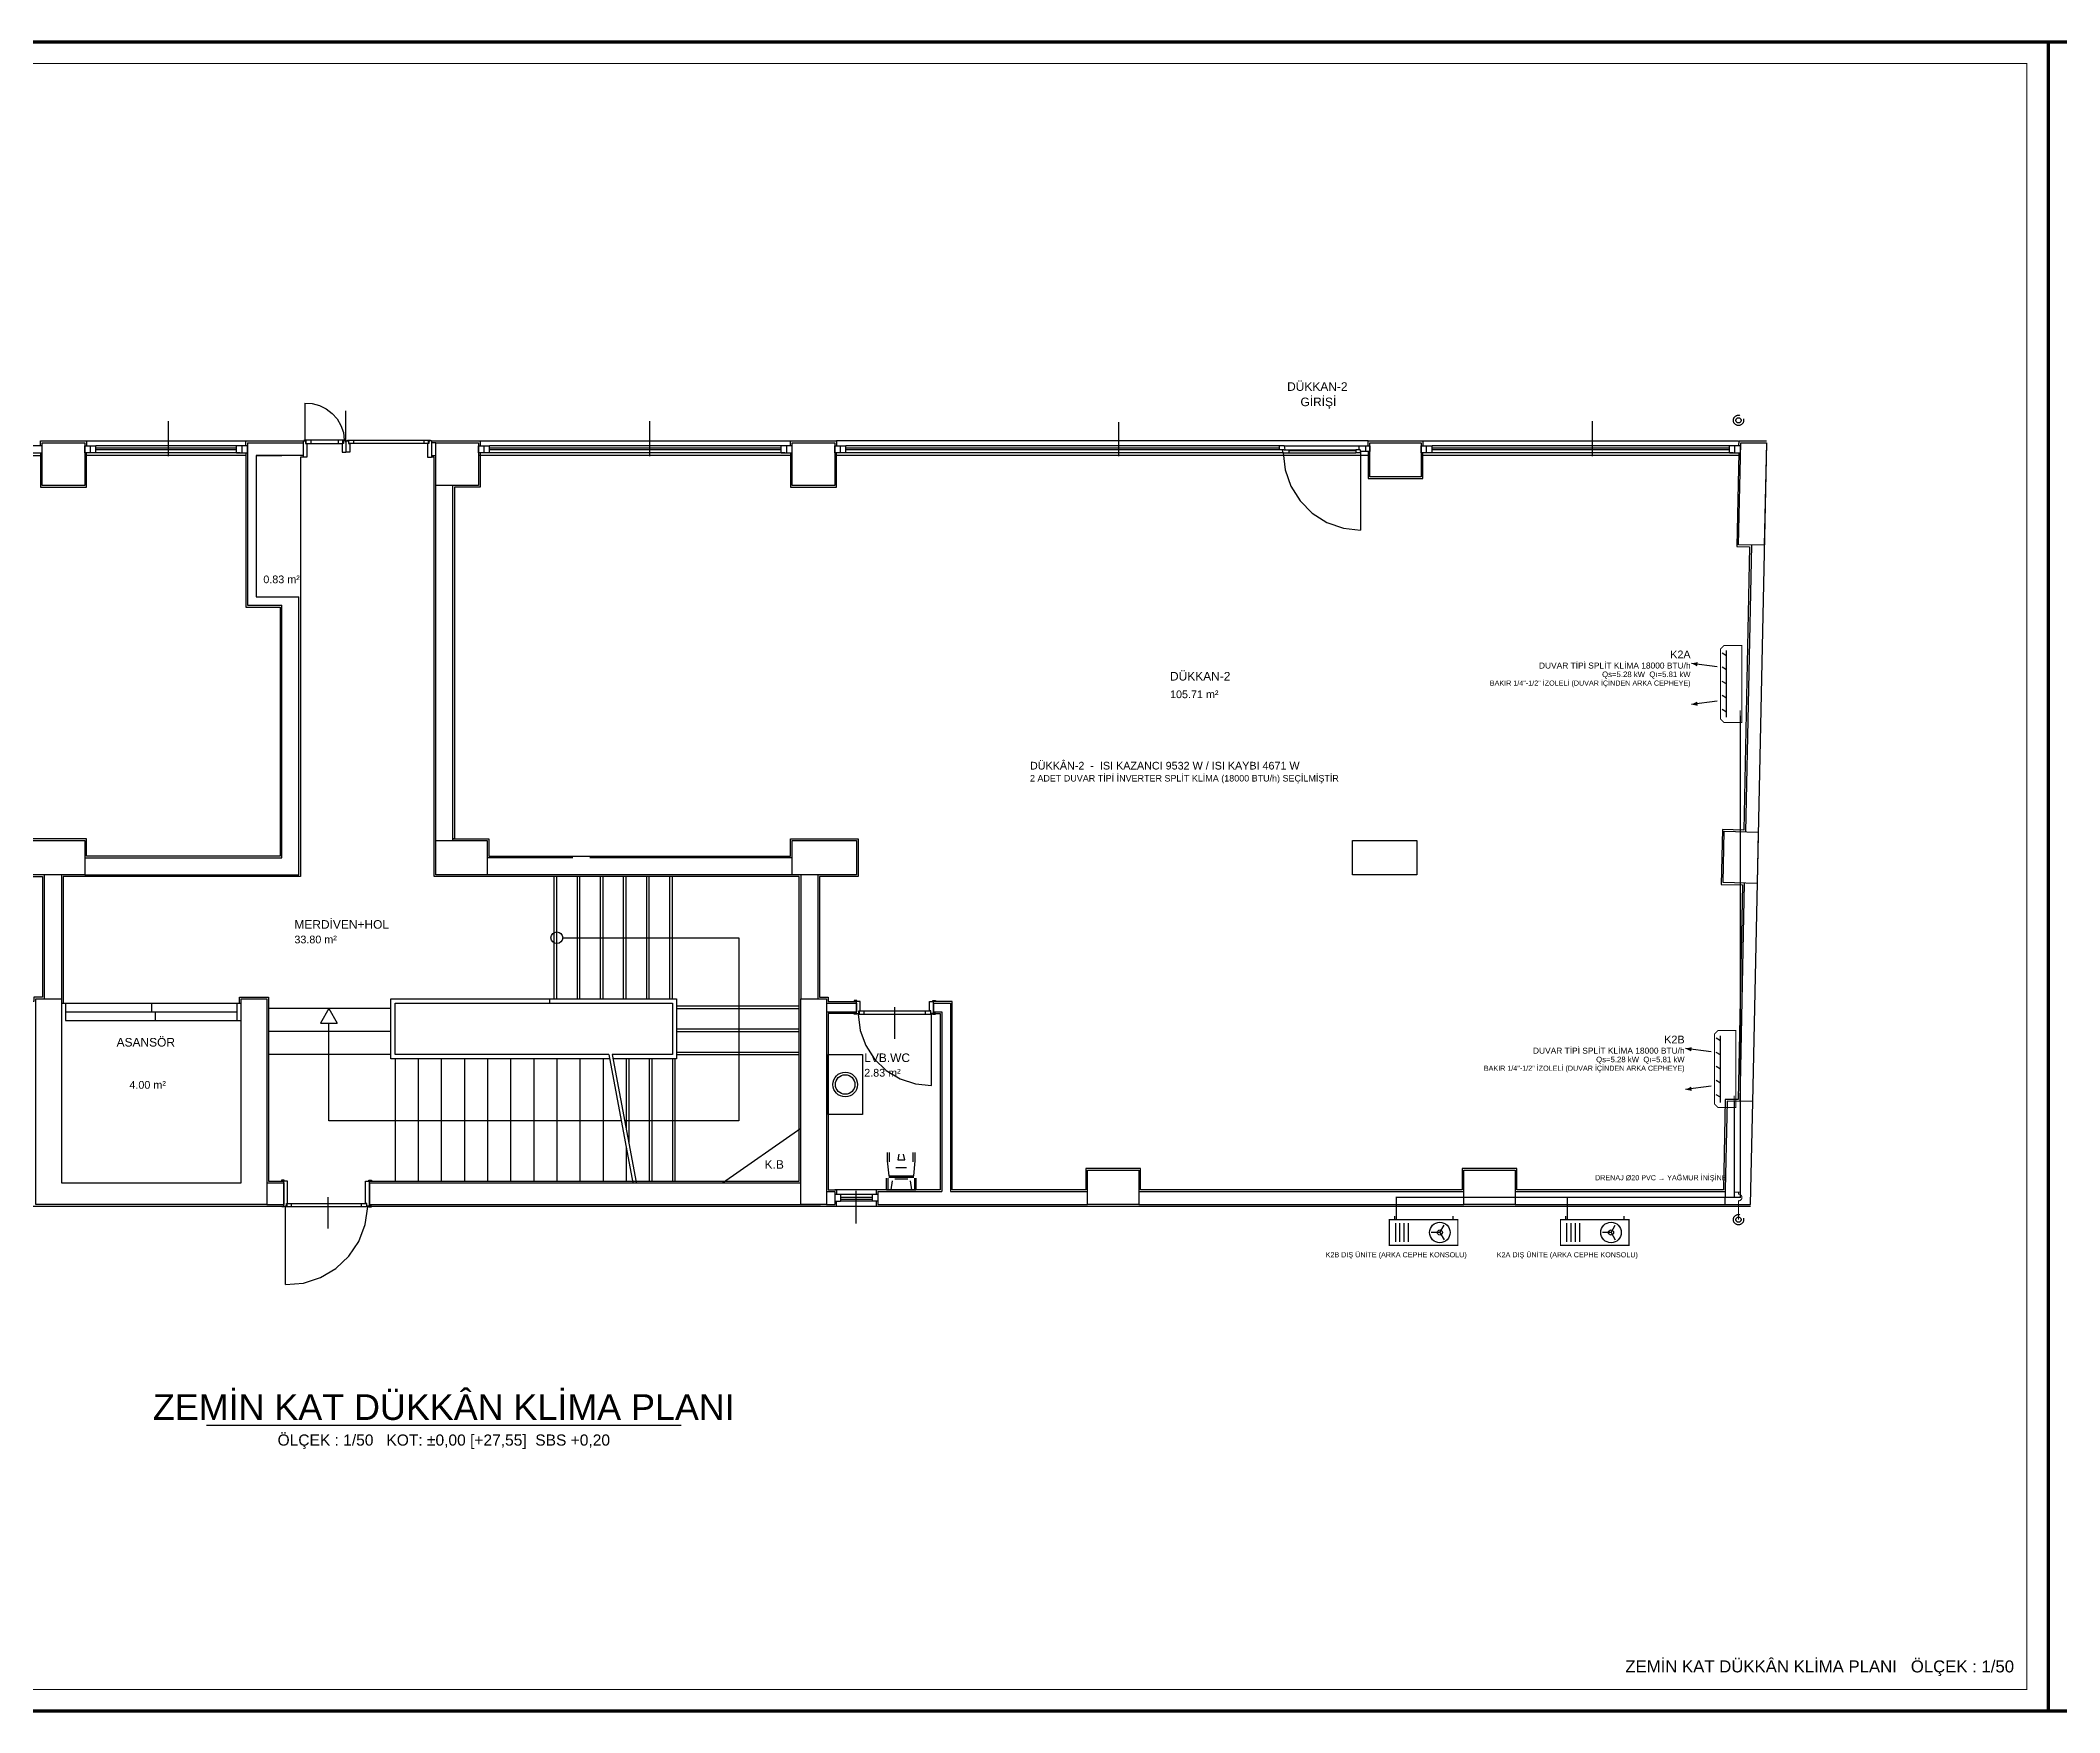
# Model space of a CAD drawing. Header units: centimetres. Extents: x -3952 to 26292, y -15092 to -10712.
# Drawn here: x 5254 to 7613, y -15052 to -13098 of the extents above; entities that cross this region are included whole.
import ezdxf
from ezdxf.enums import TextEntityAlignment as Align

# ---------------------------------------------------------------- set-up
doc = ezdxf.new("R2010")
doc.units = ezdxf.units.CM
doc.linetypes.add('DASHED', pattern=[18, 12, -6])
doc.linetypes.add('YAGMUR HATTI', pattern=[36, 30, -6])
for name, color, linetype in [('MIMARI', 8, 'Continuous'), ('MIMARI-KOLON', 8, 'Continuous'), ('MIMARI-TEFRIS', 9, 'Continuous'), ('MIMARI-YAZI', 8, 'Continuous'), ('MTY-KAT-ADI', 1, 'Continuous'), ('MTY-KLIMA-BAKIR BORU', 30, 'Continuous'), ('MTY-KLIMA-DIS UNITE', 4, 'Continuous'), ('MTY-KLIMA-DRENAJ', 8, 'DASHED'), ('MTY-KLIMA-IC UNITE', 4, 'Continuous'), ('MTY-PAFTA', 7, 'Continuous'), ('MTY-YAGMUR-BORUSU', 3, 'YAGMUR HATTI')]:
    doc.layers.add(name, color=color, linetype=linetype)
doc.layers.add('ROTAS-PAFTA-SINIRI', color=8, linetype='Continuous', plot=False)
doc.styles.add('ROTAS', font='arial.ttf')

# ---------------------------------------------------------------- blocks, each defined once
blk = doc.blocks.new('ROTAS_PAFTA')
blk.add_lwpolyline([(0, 0), (1, 0), (1, 1), (0, 1)], close=True)

msp = doc.modelspace()

# ---------------------------------------------------------------- linework, layer by layer
at = {"layer": 'MIMARI'}
for p, q in [((5402.7, -13542.8), (5402.7, -13584)), ((5562.6, -13522), (5562.6, -13565.1)), ((5610.6, -13567.4), (5610.6, -13530.7)), ((5965.4, -13542.8), (5965.4, -13584)), ((6513.5, -13544.3), (6513.5, -13584)), ((7066.9, -13542.8), (7066.9, -13584)), ((5307.6, -13566.1), (5493.4, -13566.1)), ((5495.6, -13568.1), (5560.6, -13568.1)), ((5495.6, -13568.1), (5495.6, -13583.1)), ((5560.6, -13566.1), (5560.6, -13585.1)), ((5560.6, -13566.1), (5563.5, -13566.1)), ((5560.6, -13568.1), (5560.6, -13583.1)), ((5608.6, -13565.1), (5562.6, -13565.1)), ((5562.6, -13566.1), (5562.6, -13565.1)), ((5564, -13566), (5562.6, -13566)), ((5563.5, -13566.1), (5563.5, -13569)), ((5564, -13568.9), (5564, -13566)), ((5569.6, -13565.1), (5569.6, -13568.9)), ((5601.5, -13565.1), (5601.5, -13568.9)), ((5607.1, -13568.9), (5607.1, -13566)), ((5607.1, -13566), (5608.6, -13566)), ((5610.6, -13566.1), (5607.6, -13566.1)), ((5607.6, -13566.1), (5607.6, -13569)), ((5608.6, -13566.1), (5608.6, -13565.1)), ((5610.6, -13566.1), (5613.5, -13566.1)), ((5610.6, -13566.1), (5610.6, -13579.2)), ((5610.6, -13566.1), (5610.6, -13579.2)), ((5612.6, -13565.1), (5708.6, -13565.1)), ((5612.6, -13566.1), (5612.6, -13565.1)), ((5614, -13566), (5612.6, -13566)), ((5613.5, -13566.1), (5613.5, -13569)), ((5614, -13568.9), (5614, -13566)), ((5619.6, -13565.1), (5619.6, -13568.9)), ((5701.5, -13565.1), (5701.5, -13568.9)), ((5707.1, -13566), (5708.6, -13566)), ((5707.1, -13568.9), (5707.1, -13566)), ((5707.6, -13566.1), (5707.6, -13569)), ((5710.6, -13566.1), (5707.6, -13566.1)), ((5708.6, -13566.1), (5708.6, -13565.1)), ((5710.6, -13566.1), (5710.6, -13585.1)), ((5715.6, -13568.1), (5710.6, -13568.1)), ((5710.6, -13568.1), (5710.6, -13583.1)), ((5767.6, -13566.1), (6129.9, -13566.1)), ((6805.1, -13566.1), (6184.1, -13566.1)), ((6869.1, -13566.1), (7238.1, -13566.1)), ((7270.6, -13568.1), (7254.5, -14338.6)), ((4645.6, -13583.1), (5255.6, -13583.1)), ((5493.6, -13583.1), (5305.6, -13583.1)), ((5312, -13579.8), (5312, -13571.8)), ((5482.7, -13571.8), (5318.4, -13571.8)), ((5318.4, -13579.8), (5318.4, -13571.8)), ((5318.4, -13574.1), (5482.7, -13574.1)), ((5482.7, -13576.3), (5318.4, -13576.3)), ((5486.9, -13579.8), (5318.4, -13579.8)), ((5482.7, -13579.8), (5482.7, -13571.8)), ((5489.2, -13579.8), (5489.2, -13571.8)), ((5505.6, -13583.1), (5535.6, -13583.1)), ((5560.6, -13583.1), (5555.6, -13583.1)), ((5565, -13585.1), (5560.6, -13585.1)), ((5563.5, -13569), (5565, -13569)), ((5564, -13568.9), (5607.1, -13568.9)), ((5565, -13569), (5565, -13585.1)), ((5606.1, -13569), (5606.1, -13579.2)), ((5607.6, -13569), (5606.1, -13569)), ((5606.1, -13579.2), (5610.6, -13579.2)), ((5615, -13579.2), (5610.6, -13579.2)), ((5613.5, -13569), (5615, -13569)), ((5707.1, -13568.9), (5614, -13568.9)), ((5615, -13569), (5615, -13579.2)), ((5707.6, -13569), (5706.1, -13569)), ((5706.1, -13569), (5706.1, -13585.1)), ((5706.1, -13585.1), (5710.6, -13585.1)), ((5710.6, -13583.1), (5715.6, -13583.1)), ((6131.9, -13583.1), (5765.6, -13583.1)), ((5772, -13579.8), (5772, -13571.8)), ((6119.2, -13571.8), (5778.4, -13571.8)), ((5778.4, -13579.8), (5778.4, -13571.8)), ((5778.4, -13574.1), (6119.2, -13574.1)), ((6119.2, -13576.3), (5778.4, -13576.3)), ((6123.4, -13579.8), (5778.4, -13579.8)), ((6119.2, -13579.8), (6119.2, -13571.9)), ((6125.7, -13579.8), (6125.7, -13571.9)), ((6807.1, -13583.1), (6182.1, -13583.1)), ((6188.5, -13579.8), (6188.5, -13571.9)), ((6701.7, -13571.8), (6194.9, -13571.9)), ((6194.9, -13579.8), (6194.9, -13571.9)), ((6194.9, -13574.1), (6701.7, -13574.1)), ((6701.7, -13576.3), (6194.9, -13576.3)), ((6705.9, -13579.8), (6194.9, -13579.8)), ((6707.1, -13571.8), (6701.7, -13571.8)), ((6701.7, -13576.3), (6701.7, -13571.8)), ((6706.5, -13576.3), (6701.7, -13576.3)), ((6705.9, -13576.3), (6705, -13576.3)), ((6705.9, -13579.8), (6712.5, -13579.8)), ((6706.5, -13576.3), (6712.5, -13576.3)), ((6706.5, -13576.3), (6708, -13576.3)), ((6707.1, -13571.8), (6794.2, -13571.8)), ((6712.5, -13576.3), (6790.7, -13576.3)), ((6712.5, -13576.3), (6712.5, -13579.8)), ((6790.7, -13577.5), (6712.5, -13577.5)), ((6712.5, -13579.8), (6790.7, -13579.8)), ((6795.7, -13576.3), (6790.7, -13576.3)), ((6790.7, -13576.3), (6790.7, -13579.8)), ((6796.3, -13579.8), (6790.7, -13579.8)), ((6794.2, -13571.8), (6794.2, -13576.3)), ((6795.7, -13576.3), (6795.7, -13578.3)), ((6796.3, -13579.8), (6796.3, -13670.2)), ((6802.1, -13571.8), (6802.1, -13578.3)), ((7240.1, -13583.1), (6867.1, -13583.1)), ((6873.5, -13579.8), (6873.5, -13571.8)), ((7227.4, -13571.8), (6879.9, -13571.8)), ((6879.9, -13579.8), (6879.9, -13571.8)), ((6879.9, -13574.1), (7227.4, -13574.1)), ((7227.4, -13576.3), (6879.9, -13576.3)), ((7231.6, -13579.8), (6879.9, -13579.8)), ((7227.4, -13579.8), (7227.4, -13571.9)), ((7233.9, -13579.8), (7233.9, -13571.9)), ((5715.6, -14033.1), (5715.6, -13618.1)), ((5735.6, -14033.1), (5735.6, -13618.1)), ((7253.1, -13687.7), (7246.1, -14022.7)), ((5555.6, -14073.1), (5555.6, -13748.1)), ((5535.6, -14053.1), (5535.6, -13758.1)), ((5305.6, -14053.1), (5535.6, -14053.1)), ((5875.6, -14053.1), (5775.6, -14053.1)), ((6132.1, -14053.1), (5895.6, -14053.1)), ((5258.1, -14073.1), (5258.1, -14218.1)), ((5278.1, -14073.1), (5278.1, -14223.1)), ((5305.6, -14073.1), (5555.6, -14073.1)), ((6132.1, -14073.1), (5775.6, -14073.1)), ((5854.1, -14218.1), (5854.1, -14075.1)), ((5857.1, -14218.1), (5857.1, -14075.1)), ((5881.1, -14218.1), (5881.1, -14075.1)), ((5884.1, -14218.1), (5884.1, -14075.1)), ((5908.1, -14218.1), (5908.1, -14075.1)), ((5911.1, -14218.1), (5911.1, -14075.1)), ((5935.1, -14218.1), (5935.1, -14075.1)), ((5938.1, -14218.1), (5938.1, -14075.1)), ((5962.1, -14218.1), (5962.1, -14075.1)), ((5965.1, -14218.1), (5965.1, -14075.1)), ((5989.1, -14218.1), (5989.1, -14075.1)), ((5992.1, -14218.1), (5992.1, -14075.1)), ((6142.1, -14073.1), (6142.1, -14218.5)), ((6162.1, -14073.1), (6162.1, -14218.1)), ((7244.8, -14082.7), (7239.5, -14337.8)), ((5863.9, -14146.6), (6069.6, -14146.6)), ((6069.6, -14146.6), (6069.6, -14360.6)), ((5278.1, -14223.1), (5488.1, -14223.1)), ((5283.1, -14223.1), (5288.1, -14223.1)), ((5283.1, -14223.1), (5283.1, -14243.1)), ((5383.6, -14223.1), (5383.6, -14233.1)), ((5483.1, -14223.1), (5483.1, -14243.1)), ((5848.7, -14218.1), (5848.7, -14223.1)), ((5997.1, -14226.1), (6140.1, -14226.1)), ((6172.1, -14223.1), (6207.1, -14223.1)), ((6204.5, -14219.9), (6204.5, -14221.1)), ((6207.6, -14219.9), (6204.5, -14219.9)), ((6204.5, -14221.1), (6207.6, -14221.1)), ((6211.5, -14221.1), (6207.1, -14221.1)), ((6207.1, -14235.1), (6207.1, -14221.1)), ((6207.1, -14223.1), (6207.1, -14233.1)), ((6207.6, -14221.1), (6207.6, -14219.9)), ((6211.5, -14232.1), (6211.5, -14221.1)), ((6252.1, -14264.5), (6252.1, -14227.8)), ((6292.6, -14221.1), (6297.1, -14221.1)), ((6292.6, -14232.1), (6292.6, -14221.1)), ((6296.5, -14221.1), (6296.5, -14219.9)), ((6296.5, -14219.9), (6299.6, -14219.9)), ((6299.6, -14221.1), (6296.5, -14221.1)), ((6297.1, -14235.1), (6297.1, -14221.1)), ((6297.1, -14223.1), (6317.1, -14223.1)), ((6297.1, -14223.1), (6297.1, -14233.1)), ((6299.6, -14219.9), (6299.6, -14221.1)), ((6317.1, -14223.1), (6317.1, -14443.1)), ((5283.1, -14233.1), (5483.1, -14233.1)), ((5283.1, -14243.1), (5483.1, -14243.1)), ((5387.6, -14233.1), (5387.6, -14243.1)), ((5483.1, -14243.1), (5488.1, -14243.1)), ((5663.1, -14229.1), (5520.1, -14229.1)), ((5590.6, -14229.1), (5580.8, -14246.5)), ((5580.8, -14246.5), (5600.4, -14246.5)), ((5590.6, -14229.1), (5600.4, -14246.5)), ((5590.6, -14360.6), (5590.6, -14246.5)), ((5997.1, -14229.1), (6140.1, -14229.1)), ((6172.1, -14233.1), (6207.1, -14233.1)), ((6204.6, -14235.1), (6207.6, -14235.1)), ((6204.6, -14236), (6204.6, -14235.1)), ((6207.6, -14236), (6204.6, -14236)), ((6207.1, -14235.1), (6210, -14235.1)), ((6207.6, -14235.1), (6207.6, -14236)), ((6210.5, -14235.1), (6209.1, -14235.1)), ((6209.1, -14235.1), (6209.1, -14236)), ((6209.1, -14236), (6295.1, -14236)), ((6210, -14235.1), (6210, -14232.1)), ((6210, -14232.1), (6211.5, -14232.1)), ((6293.6, -14232.2), (6210.5, -14232.2)), ((6210.5, -14232.2), (6210.5, -14235.1)), ((6216.1, -14236), (6216.1, -14232.2)), ((6288, -14236), (6288, -14232.2)), ((6294.1, -14232.1), (6292.6, -14232.1)), ((6293.6, -14232.2), (6293.6, -14235.1)), ((6293.6, -14235.1), (6295.1, -14235.1)), ((6294.1, -14235.1), (6294.1, -14232.1)), ((6297.1, -14235.1), (6294.1, -14235.1)), ((6295.1, -14235.1), (6295.1, -14236)), ((6295.1, -14319.2), (6295.1, -14236)), ((6299.5, -14235.1), (6296.5, -14235.1)), ((6296.5, -14235.1), (6296.5, -14236)), ((6296.5, -14236), (6299.5, -14236)), ((6297.1, -14233.1), (6307.1, -14233.1)), ((6299.5, -14236), (6299.5, -14235.1)), ((6307.1, -14233.1), (6307.1, -14443.1)), ((5663.1, -14256.1), (5520.1, -14256.1)), ((5997.1, -14253.1), (6140.1, -14253.1)), ((5997.1, -14256.1), (6140.1, -14256.1)), ((5663.1, -14283.1), (5520.1, -14283.1)), ((5668.1, -14288.1), (5668.1, -14431.1)), ((5695.1, -14288.1), (5695.1, -14431.1)), ((5722.1, -14288.1), (5722.1, -14431.1)), ((5749.1, -14288.1), (5749.1, -14431.1)), ((5776.1, -14288.1), (5776.1, -14431.1)), ((5803.1, -14288.1), (5803.1, -14431.1)), ((5830.1, -14288.1), (5830.1, -14431.1)), ((5857.1, -14288.1), (5857.1, -14431.1)), ((5884.1, -14288.1), (5884.1, -14431.1)), ((5911.1, -14288.1), (5911.1, -14431.1)), ((5917.7, -14283.1), (5946, -14433.1)), ((5921.8, -14283.1), (5949.9, -14432.3)), ((5938.1, -14288.1), (5938.1, -14369.5)), ((5941.1, -14288.1), (5941.1, -14385.4)), ((5965.1, -14288.1), (5965.1, -14431.1)), ((5968.1, -14288.1), (5968.1, -14431.1)), ((5992.1, -14288.1), (5992.1, -14431.1)), ((5995.1, -14288.1), (5995.1, -14431.1)), ((5997.1, -14280.1), (6140.1, -14280.1)), ((5997.1, -14283.1), (6140.1, -14283.1)), ((5932.3, -14360.6), (5590.6, -14360.6)), ((6069.6, -14360.6), (5936.4, -14360.6)), ((6050.8, -14433.1), (6142.1, -14369.2)), ((5938.1, -14391.1), (5938.1, -14431.1)), ((5518.1, -14433.1), (5538.1, -14433.1)), ((5535.5, -14429.9), (5535.5, -14431.1)), ((5538.6, -14429.9), (5535.5, -14429.9)), ((5535.5, -14431.1), (5538.6, -14431.1)), ((5542.5, -14431.1), (5538.1, -14431.1)), ((5538.1, -14460.1), (5538.1, -14431.1)), ((5538.1, -14433.1), (5538.1, -14458.1)), ((5538.6, -14431.1), (5538.6, -14429.9)), ((5542.5, -14457.1), (5542.5, -14431.1)), ((5633.6, -14431.1), (5638.1, -14431.1)), ((5633.6, -14457.1), (5633.6, -14431.1)), ((5637.5, -14431.1), (5637.5, -14429.9)), ((5637.5, -14429.9), (5640.6, -14429.9)), ((5640.6, -14431.1), (5637.5, -14431.1)), ((5638.1, -14460.1), (5638.1, -14431.1)), ((5638.1, -14433.1), (6142.1, -14433.1)), ((5638.1, -14433.1), (5638.1, -14458.1)), ((5640.6, -14429.9), (5640.6, -14431.1)), ((6231.9, -14441.1), (6182.1, -14441.1)), ((5518.1, -14458.1), (5538.1, -14458.1)), ((5535.6, -14460.1), (5538.6, -14460.1)), ((5535.6, -14461), (5535.6, -14460.1)), ((5538.6, -14461), (5535.6, -14461)), ((5538.1, -14460.1), (5541, -14460.1)), ((5538.6, -14460.1), (5538.6, -14461)), ((5541.5, -14460.1), (5540.1, -14460.1)), ((5540.1, -14460.1), (5540.1, -14461)), ((5636.1, -14461), (5540.1, -14461)), ((5540.1, -14551.6), (5540.1, -14461)), ((5541, -14457.1), (5542.5, -14457.1)), ((5541, -14460.1), (5541, -14457.1)), ((5541.5, -14457.2), (5634.6, -14457.2)), ((5541.5, -14457.2), (5541.5, -14460.1)), ((5547.1, -14461), (5547.1, -14457.2)), ((5589.7, -14486.5), (5589.7, -14449.8)), ((5629, -14461), (5629, -14457.2)), ((5635.1, -14457.1), (5633.6, -14457.1)), ((5634.6, -14457.2), (5634.6, -14460.1)), ((5634.6, -14460.1), (5636.1, -14460.1)), ((5635.1, -14460.1), (5635.1, -14457.1)), ((5638.1, -14460.1), (5635.1, -14460.1)), ((5636.1, -14460.1), (5636.1, -14461)), ((5640.5, -14460.1), (5637.5, -14460.1)), ((5637.5, -14460.1), (5637.5, -14461)), ((5637.5, -14461), (5640.5, -14461)), ((5638.1, -14458.1), (6165.1, -14458.1)), ((5640.5, -14461), (5640.5, -14460.1)), ((6172.1, -14443.1), (6182.1, -14443.1)), ((6172.1, -14458.1), (6182.1, -14458.1)), ((6182.1, -14443.1), (6182.1, -14458.1)), ((6184.1, -14460.1), (6229.9, -14460.1)), ((6188.5, -14446.4), (6188.5, -14454.3)), ((6232.1, -14446.4), (6188.5, -14446.4)), ((6225.7, -14449.9), (6188.5, -14449.9)), ((6188.5, -14452.1), (6225.7, -14452.1)), ((6232.1, -14454.3), (6188.5, -14454.3)), ((6207, -14480.3), (6207, -14442.2)), ((6225.7, -14446.4), (6225.7, -14454.3)), ((6232.1, -14443.1), (6307.1, -14443.1)), ((6232.1, -14443.1), (6232.1, -14458.1)), ((6232.1, -14458.1), (6477.1, -14458.1)), ((6317.1, -14443.1), (6477.1, -14443.1)), ((6537.1, -14443.1), (6917.1, -14443.1)), ((6537.1, -14458.1), (6917.1, -14458.1)), ((6977.1, -14443.1), (7222.4, -14443.1)), ((6977.1, -14458.1), (7222.1, -14458.1))]:
    msp.add_line(p, q, dxfattribs=at)
for points in [[(5562.6, -13522), (5571.3, -13522.4), (5579.8, -13524.6), (5587.7, -13528.4), (5594.7, -13533.8), (5600.5, -13540.4), (5604.8, -13548), (5607.6, -13556.3), (5608.6, -13565.1)], [(5253.6, -13571.8), (5253.6, -13566.1), (5307.6, -13566.1), (5307.6, -13571.8)], [(5493.6, -13571.8), (5493.6, -13566.1), (5560.6, -13566.1)], [(5561.6, -13565.5), (5562.2, -13565.5), (5561.6, -13565.5)], [(5709.5, -13565.5), (5708.9, -13565.5), (5709.5, -13565.5)], [(5710.6, -13566.1), (5767.6, -13566.1), (5767.6, -13571.8)], [(6130.1, -13571.9), (6130.1, -13566.1), (6184.1, -13566.1), (6184.1, -13571.9)], [(6805.1, -13571.8), (6805.1, -13566.1), (6869.1, -13566.1), (6869.1, -13571.8)], [(7238.3, -13571.7), (7238.7, -13566.1), (7270.6, -13566.1)], [(5493.6, -13579.8), (5493.6, -13760.1), (5533.6, -13760.1), (5533.6, -14051.1), (5307.6, -14051.1), (5307.6, -14031.1), (5228.6, -14031.1), (5228.6, -14075.1), (5256.1, -14075.1), (5256.1, -14216.1), (5246.1, -14216.1), (5246.1, -14221.1), (5218.1, -14221.1)], [(5242.7, -13579.8), (5255.6, -13579.8), (5255.6, -13571.9), (5242.7, -13571.9)], [(5253.6, -13579.8), (5253.6, -13620.1), (5307.6, -13620.1), (5307.6, -13579.8)], [(5560.6, -13585.1), (5557.6, -13585.1), (5557.6, -14075.1), (5280.1, -14075.1), (5280.1, -14223.1)], [(5318.4, -13579.8), (5305.6, -13579.8), (5305.6, -13571.8), (5318.4, -13571.8)], [(5482.7, -13579.8), (5495.6, -13579.8), (5495.6, -13571.8), (5482.7, -13571.8)], [(5495.6, -13583.1), (5495.6, -13758.1), (5535.6, -13758.1)], [(5555.6, -13583.1), (5505.6, -13583.1), (5505.6, -13748.1), (5555.6, -13748.1)], [(5637.5, -14431.1), (6140.1, -14431.1), (6140.1, -14075.1), (5713.6, -14075.1), (5713.6, -13585.1), (5710.6, -13585.1)], [(5767.6, -13579.8), (5767.6, -13620.1), (5737.6, -13620.1), (5737.6, -14031.1), (5735.6, -14031.1), (5735.6, -14031.1), (5777.6, -14031.1), (5777.6, -14051.1), (6130.1, -14051.1), (6130.1, -14031.1), (6209.1, -14031.1), (6209.1, -14075.1), (6164.1, -14075.1), (6164.1, -14216.1), (6174.1, -14216.1), (6174.1, -14221.1), (6207.1, -14221.1)], [(5778.4, -13579.8), (5765.6, -13579.8), (5765.6, -13571.8), (5778.4, -13571.8)], [(6119.2, -13579.8), (6132.1, -13579.8), (6132.1, -13571.9), (6119.2, -13571.9)], [(6130.1, -13579.8), (6130.1, -13620.1), (6184.1, -13620.1), (6184.1, -13579.8)], [(6194.9, -13579.8), (6182.1, -13579.8), (6182.1, -13571.9), (6194.9, -13571.9)], [(7238.3, -13579.7), (7236, -13689.4), (7251, -13689.7), (7244.2, -14020.7), (7219.2, -14020.2), (7217.8, -14084.2), (7242.8, -14084.7), (7237.5, -14335.7), (7222.6, -14335.4), (7220.4, -14441.1), (6979.1, -14441.1), (6979.1, -14416.1), (6915.1, -14416.1), (6915.1, -14441.1), (6539.1, -14441.1), (6539.1, -14416.1), (6475.1, -14416.1), (6475.1, -14441.1), (6319.1, -14441.1), (6319.1, -14221.1), (6297.1, -14221.1)], [(6705.9, -13579.8), (6705, -13576.3)], [(6705.9, -13579.8), (6708.1, -13599.9), (6714.8, -13619), (6725.6, -13636.2), (6739.9, -13650.5), (6757.1, -13661.2), (6776.2, -13667.9), (6796.3, -13670.2)], [(6707.1, -13571.8), (6708, -13576.3)], [(6794.2, -13571.8), (6807.1, -13571.8), (6807.1, -13578.3), (6795.7, -13578.3)], [(6796.3, -13579.8), (6797.2, -13578.3)], [(6805.1, -13578.3), (6805.1, -13610.1), (6869.1, -13610.1), (6869.1, -13579.8)], [(6879.9, -13579.8), (6867.1, -13579.8), (6867.1, -13571.8), (6879.9, -13571.8)], [(7227.4, -13579.8), (7240.3, -13579.8), (7240.3, -13571.9), (7227.4, -13571.9)], [(5486.1, -14223.1), (5486.1, -14216.1), (5520.1, -14216.1), (5520.1, -14431.1), (5538.6, -14431.1)], [(5918.7, -14288.1), (5663.1, -14288.1), (5663.1, -14218.1), (5848.7, -14218.1)], [(5917.7, -14283.1), (5668.1, -14283.1), (5668.1, -14223.1), (5848.7, -14223.1)], [(5848.7, -14218.1), (5997.1, -14218.1), (5997.1, -14288.1), (5922.7, -14288.1)], [(5848.7, -14223.1), (5992.1, -14223.1), (5992.1, -14283.1), (5921.8, -14283.1)], [(6207.1, -14235.1), (6174.1, -14235.1), (6174.1, -14441.1), (6184.1, -14441.1), (6184.1, -14446.4)], [(6209.1, -14236), (6211.5, -14254.8), (6218, -14272.6), (6228.3, -14288.5), (6242, -14301.7), (6258.2, -14311.5), (6276.2, -14317.4), (6295.1, -14319.2)], [(6297.1, -14235.1), (6305.1, -14235.1), (6305.1, -14441.1), (6230.1, -14441.1), (6230.1, -14446.4)], [(6296, -14235.6), (6295.4, -14235.6), (6296, -14235.6)], [(5241.1, -14454.3), (5241.1, -14460.1), (5538.1, -14460.1)], [(5539.1, -14460.6), (5539.7, -14460.6), (5539.1, -14460.6)], [(5540.1, -14551.6), (5560.9, -14550), (5580.9, -14543.7), (5599, -14533.1), (5614.2, -14518.8), (5625.8, -14501.4), (5633.2, -14481.8), (5636.1, -14461)], [(5638.1, -14460.1), (6184.1, -14460.1), (6184.1, -14454.3)], [(6188.5, -14446.4), (6182.1, -14446.4), (6182.1, -14454.3), (6188.5, -14454.3)], [(6230.1, -14454.3), (6230.1, -14460.1), (7252.1, -14460.1)]]:
    msp.add_lwpolyline(points, dxfattribs=at)
msp.add_circle((5857.1, -14146.6), 6.86, dxfattribs=at)
at = {"layer": 'MIMARI-KOLON'}
for points in [[(5255.6, -13568.1), (5305.6, -13568.1), (5305.6, -13618.1), (5255.6, -13618.1), (5255.6, -13568.1)], [(5715.6, -13568.1), (5765.6, -13568.1), (5765.6, -13618.1), (5715.6, -13618.1), (5715.6, -13568.1)], [(6132.1, -13568.1), (6182.1, -13568.1), (6182.1, -13618.1), (6132.1, -13618.1), (6132.1, -13568.1)], [(6807.1, -13568.1), (6867.1, -13568.1), (6867.1, -13608.1), (6807.1, -13608.1), (6807.1, -13568.1)], [(7240.6, -13568.1), (7270.6, -13568.1), (7268.1, -13688), (7238.1, -13687.4), (7240.6, -13568.1)], [(5230.6, -14033.1), (5305.6, -14033.1), (5305.6, -14073.1), (5230.6, -14073.1), (5230.6, -14033.1)], [(5715.6, -14033.1), (5775.6, -14033.1), (5775.6, -14073.1), (5715.6, -14073.1), (5715.6, -14033.1)], [(6132.1, -14033.1), (6207.1, -14033.1), (6207.1, -14073.1), (6132.1, -14073.1), (6132.1, -14033.1)], [(6787.1, -14033.1), (6862.1, -14033.1), (6862.1, -14073.1), (6787.1, -14073.1), (6787.1, -14033.1)], [(7221.1, -14022.2), (7261.1, -14023.1), (7259.9, -14083), (7219.9, -14082.2), (7221.1, -14022.2)], [(5248.1, -14218.1), (5278.1, -14218.1), (5278.1, -14433.1), (5488.1, -14433.1), (5488.1, -14218.1), (5518.1, -14218.1), (5518.1, -14458.1), (5248.1, -14458.1), (5248.1, -14218.1)], [(6142.1, -14218.1), (6172.1, -14218.1), (6172.1, -14458.1), (6142.1, -14458.1), (6142.1, -14218.1)], [(7224.6, -14337.5), (7222.1, -14458.1), (7252.1, -14458.1), (7254.6, -14338.1), (7224.6, -14337.5)], [(6477.1, -14418.1), (6537.1, -14418.1), (6537.1, -14458.1), (6477.1, -14458.1), (6477.1, -14418.1)], [(6917.1, -14418.1), (6977.1, -14418.1), (6977.1, -14458.1), (6917.1, -14458.1), (6917.1, -14418.1)]]:
    msp.add_lwpolyline(points, dxfattribs=at)
at = {"layer": 'MIMARI-TEFRIS'}
for p, q in [((6243.2, -14397.4), (6243.2, -14407.4)), ((6243.2, -14397.4), (6243.2, -14407.4)), ((6243.2, -14407.4), (6245, -14424.7)), ((6243.2, -14407.4), (6245, -14424.7)), ((6245.9, -14408.3), (6245.9, -14397.4)), ((6245.9, -14408.3), (6245.9, -14397.4)), ((6265.9, -14415.6), (6253.2, -14415.6)), ((6265.9, -14415.6), (6253.2, -14415.6)), ((6256.9, -14399.3), (6255.5, -14406.1)), ((6256.9, -14399.3), (6255.5, -14406.1)), ((6255.5, -14406.1), (6263.7, -14406.1)), ((6255.5, -14406.1), (6263.7, -14406.1)), ((6263.7, -14406.1), (6262.3, -14399.3)), ((6263.7, -14406.1), (6262.3, -14399.3)), ((6273.2, -14397.4), (6273.2, -14408.3)), ((6273.2, -14397.4), (6273.2, -14408.3)), ((6274.1, -14424.7), (6275.9, -14407.4)), ((6274.1, -14424.7), (6275.9, -14407.4)), ((6275.9, -14407.4), (6275.9, -14397.4)), ((6275.9, -14407.4), (6275.9, -14397.4)), ((6242.3, -14441.1), (6242.3, -14427.4)), ((6242.3, -14441.1), (6242.3, -14427.4)), ((6242.3, -14441.1), (6276.8, -14441.1)), ((6242.3, -14441.1), (6276.8, -14441.1)), ((6244.1, -14441.1), (6244.1, -14427.4)), ((6244.1, -14441.1), (6244.1, -14427.4)), ((6245, -14424.7), (6274.1, -14424.7)), ((6245, -14424.7), (6274.1, -14424.7)), ((6245, -14426.5), (6274.1, -14426.5)), ((6245, -14426.5), (6274.1, -14426.5)), ((6247.7, -14441.1), (6249.2, -14430.7)), ((6247.7, -14441.1), (6249.2, -14430.7)), ((6251.9, -14428.3), (6267.2, -14428.3)), ((6251.9, -14428.3), (6267.2, -14428.3)), ((6269.9, -14430.7), (6271.4, -14441.1)), ((6269.9, -14430.7), (6271.4, -14441.1)), ((6275, -14427.4), (6275, -14441.1)), ((6275, -14427.4), (6275, -14441.1)), ((6276.8, -14427.4), (6276.8, -14441.1)), ((6276.8, -14427.4), (6276.8, -14441.1))]:
    msp.add_line(p, q, dxfattribs=at)
msp.add_lwpolyline([(6214.1, -14353.1), (6174.1, -14353.1), (6174.1, -14283.1), (6214.1, -14283.1), (6214.1, -14353.1)], dxfattribs=at)
for radius in [14.4, 11.4]:
    msp.add_circle((6194.1, -14318.1), radius, dxfattribs=at)
at = {"layer": 'MTY-KAT-ADI'}
msp.add_line((5447.8, -14716), (6002.2, -14716), dxfattribs=at)
at = {"layer": 'MTY-KLIMA-BAKIR BORU', "const_width": 1.5}
for points in [[(7240, -13887), (7240, -14450), (7038, -14450), (7038, -14476)], [(7233, -14337), (7233, -14450)], [(7037.9, -14450), (6838, -14450), (6838, -14476)]]:
    msp.add_lwpolyline(points, dxfattribs=at)
at = {"layer": 'MTY-KLIMA-DIS UNITE'}
for p, q in [((6836, -14472), (6836, -14476)), ((6837, -14480), (6837, -14502)), ((6842, -14480), (6842, -14502)), ((6847, -14480), (6847, -14502)), ((6852, -14480), (6852, -14502)), ((6889, -14491), (6894, -14482.3)), ((6904, -14472), (6904, -14476)), ((7036, -14472), (7036, -14476)), ((7037, -14480), (7037, -14502)), ((7042, -14480), (7042, -14502)), ((7047, -14480), (7047, -14502)), ((7052, -14480), (7052, -14502)), ((7089, -14491), (7094, -14482.3)), ((7104, -14472), (7104, -14476)), ((6889, -14491), (6879, -14491)), ((6889, -14491), (6894, -14499.7)), ((7089, -14491), (7079, -14491)), ((7089, -14491), (7094, -14499.7))]:
    msp.add_line(p, q, dxfattribs=at)
at = {"layer": 'MTY-KLIMA-DIS UNITE', "const_width": 1.5}
for points in [[(6910, -14476), (6830, -14476), (6830, -14506), (6910, -14506)], [(7110, -14476), (7030, -14476), (7030, -14506), (7110, -14506)]]:
    msp.add_lwpolyline(points, close=True, dxfattribs=at)
at = {"layer": 'MTY-KLIMA-DIS UNITE'}
for centre, radius in [((6889, -14491), 12), ((6889, -14491), 3), ((7089, -14491), 12), ((7089, -14491), 3)]:
    msp.add_circle(centre, radius, dxfattribs=at)
at = {"layer": 'MTY-KLIMA-DRENAJ', "const_width": 1.2}
for points in [[(7240, -13881), (7240, -13887)], [(7233, -14331), (7233, -14337)], [(7233.1, -14444), (7237.9, -14444)], [(7239.9, -14444), (7238, -14444), (7238, -14446), (7239, -14446.1), (7239.9, -14446.5)], [(7240.1, -14446.6), (7240.8, -14447.2), (7241.5, -14448), (7241.9, -14449), (7242, -14450), (7241.9, -14451), (7241.5, -14452), (7240.8, -14452.8), (7240, -14453.5), (7239, -14453.9), (7238, -14454), (7238, -14476)]]:
    msp.add_lwpolyline(points, dxfattribs=at)
at = {"layer": 'MTY-KLIMA-IC UNITE'}
for p, q in [((7213, -13830), (7183, -13826)), ((7224, -13817), (7219, -13814)), ((7224, -13889), (7224, -13811)), ((7224, -13833.5), (7219, -13830.5)), ((7224, -13850), (7219, -13847)), ((7213, -13870), (7183, -13874)), ((7224, -13866.5), (7219, -13863.5)), ((7224, -13883), (7219, -13880)), ((7206, -14280), (7176, -14276)), ((7217, -14267), (7212, -14264)), ((7217, -14339), (7217, -14261)), ((7217, -14283.5), (7212, -14280.5)), ((7217, -14300), (7212, -14297)), ((7206, -14320), (7176, -14324)), ((7217, -14316.5), (7212, -14313.5)), ((7217, -14333), (7212, -14330))]:
    msp.add_line(p, q, dxfattribs=at)
at = {"layer": 'MTY-KLIMA-IC UNITE', "const_width": 1.2}
for points in [[(7242, -13895), (7242, -13805), (7221, -13805), (7217, -13809), (7217, -13891), (7221, -13895)], [(7235, -14345), (7235, -14255), (7214, -14255), (7210, -14259), (7210, -14341), (7214, -14345)]]:
    msp.add_lwpolyline(points, close=True, dxfattribs=at)
at = {"layer": 'MTY-KLIMA-IC UNITE'}
for points in [[(7183, -13826), (7190.3, -13824.5), (7189.6, -13829.4)], [(7183, -13874), (7189.6, -13870.6), (7190.3, -13875.5)], [(7176, -14276), (7183.3, -14274.5), (7182.6, -14279.4)], [(7176, -14324), (7182.6, -14320.6), (7183.3, -14325.5)]]:
    msp.add_solid(points, dxfattribs=at)
at = {"layer": 'MTY-PAFTA'}
for points, const_width in [([(3800, -15050), (7600, -15050), (7600, -13100), (3800, -13100)], 4), ([(7600, -15050), (11400, -15050), (11400, -13100), (7600, -13100)], 4), ([(3825, -15025), (7575, -15025), (7575, -13125), (3825, -13125)], 1)]:
    msp.add_lwpolyline(points, close=True, dxfattribs=dict(at, const_width=const_width))
at = {"layer": 'MTY-YAGMUR-BORUSU'}
for centre, radius in [((7238, -13542), 6), ((7238, -13542), 3), ((7238, -14476), 6), ((7238, -14476), 3)]:
    msp.add_circle(centre, radius, dxfattribs=at)

# ---------------------------------------------------------------- block references
at = {"layer": 'ROTAS-PAFTA-SINIRI', "xscale": 3800, "yscale": 1950}
for p in [(3800, -15050), (7600, -15050)]:
    msp.add_blockref('ROTAS_PAFTA', p, dxfattribs=at)

# ---------------------------------------------------------------- texts
at = {"layer": 'MIMARI-YAZI', "style": 'ROTAS'}
for s, height, p in [('DÜKKAN-2', 10, (6710.5, -13507.5)), ('GİRİŞİ', 10, (6726.1, -13525.4)), ('0.83 m²', 9, (5514.1, -13732.3)), ('DÜKKAN-2', 10, (6573.6, -13846)), ('105.71 m²', 9, (6573.7, -13866.6)), ('MERDİVEN+HOL', 10, (5550.4, -14136)), ('33.80 m²', 9, (5550.4, -14153.1)), ('ASANSÖR', 10, (5342.6, -14273.7)), ('LVB.WC', 10, (6216.3, -14291.8)), ('4.00 m²', 9, (5357.6, -14323)), ('2.83 m²', 9, (6216.3, -14308.8)), ('K.B', 10, (6099.9, -14416.5))]:
    msp.add_text(s, height=height, dxfattribs=at).set_placement(p)
at = {"layer": 'MTY-KAT-ADI', "style": 'ROTAS'}
for s, height, p in [('ZEMİN KAT DÜKKÂN KLİMA PLANI', 30, (5725, -14710)), ('ÖLÇEK : 1/50   KOT: ±0,00 [+27,55]  SBS +0,20', 13, (5725, -14740))]:
    msp.add_text(s, height=height, dxfattribs=at).set_placement(p, align=Align.CENTER)
at = {"layer": 'MTY-KLIMA-BAKIR BORU', "style": 'ROTAS'}
for p in [(7182, -13852), (7175, -14302)]:
    msp.add_text('BAKIR 1/4"-1/2" İZOLELİ (DUVAR İÇİNDEN ARKA CEPHEYE)', height=6, dxfattribs=at).set_placement(p, align=Align.RIGHT)
at = {"layer": 'MTY-KLIMA-DIS UNITE', "style": 'ROTAS'}
for s, p in [('K2B DIŞ ÜNİTE (ARKA CEPHE KONSOLU)', (6838, -14520)), ('K2A DIŞ ÜNİTE (ARKA CEPHE KONSOLU)', (7038, -14520))]:
    msp.add_text(s, height=6, dxfattribs=at).set_placement(p, align=Align.CENTER)
at = {"layer": 'MTY-KLIMA-DRENAJ', "style": 'ROTAS'}
msp.add_text('DRENAJ Ø20 PVC → YAĞMUR İNİŞİNE', height=6, dxfattribs=at).set_placement((7224, -14430), align=Align.RIGHT)
at = {"layer": 'MTY-KLIMA-IC UNITE', "style": 'ROTAS'}
for s, height, p in [('DUVAR TİPİ SPLİT KLİMA 18000 BTU/h', 7, (7182, -13832)), ('K2A', 9, (7182, -13820)), ('Qs=5.28 kW  Qı=5.81 kW', 6.5, (7182, -13842)), ('DUVAR TİPİ SPLİT KLİMA 18000 BTU/h', 7, (7175, -14282)), ('K2B', 9, (7175, -14270)), ('Qs=5.28 kW  Qı=5.81 kW', 6.5, (7175, -14292))]:
    msp.add_text(s, height=height, dxfattribs=at).set_placement(p, align=Align.RIGHT)
for s, height, p in [('DÜKKÂN-2  -  ISI KAZANCI 9532 W / ISI KAYBI 4671 W', 9, (6410, -13950)), ('2 ADET DUVAR TİPİ İNVERTER SPLİT KLİMA (18000 BTU/h) SEÇİLMİŞTİR', 7.5, (6410, -13964))]:
    msp.add_text(s, height=height, dxfattribs=at).set_placement(p)
at = {"layer": 'MTY-PAFTA', "style": 'ROTAS'}
msp.add_text('ZEMİN KAT DÜKKÂN KLİMA PLANI   ÖLÇEK : 1/50', height=14, dxfattribs=at).set_placement((7560, -15005), align=Align.RIGHT)

doc.saveas('drawing.dxf')
